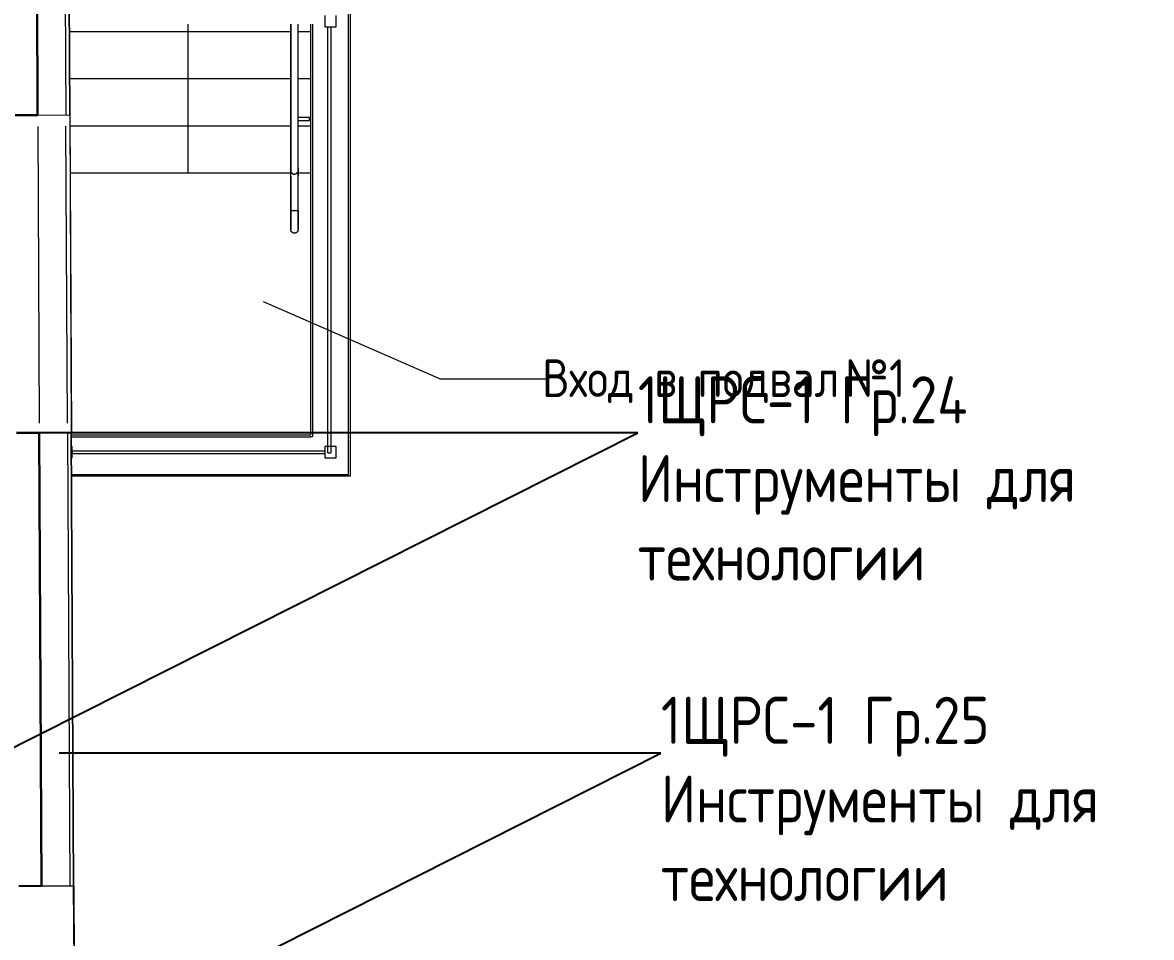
# Model space of a CAD drawing. Header units: millimetres. Extents: x -32 to 417638015, y -35 to 175284279.
# Drawn here: x 416267959 to 416273945, y 175262865 to 175267718 of the extents above; entities that cross this region are included whole.
import ezdxf
from ezdxf import colors
from ezdxf.entities.mleader import LeaderData, LeaderLine
from ezdxf.math import Vec2, Vec3

# ---------------------------------------------------------------- set-up
doc = ezdxf.new("R2010")
doc.units = ezdxf.units.MM
doc.layers.add('_ЭМ_Надписи', color=7, linetype='Continuous')
for name, color, linetype, lineweight in [('Аннотация', 7, 'Continuous', 18), ('Лестницы', 7, 'Continuous', 9), ('Ограждение', 7, 'Continuous', 9), ('Перекрытие', 7, 'Continuous', 18), ('Стены внутренние', 7, 'Continuous', 18), ('Стены наружные', 7, 'Continuous', 18), ('Стены несущие', 7, 'Continuous', 30), ('Стены отделка', 7, 'Continuous', 30), ('Стены штриховка', 7, 'Continuous', 9), ('Стрелки вверх', 7, 'Continuous', 18), ('ШТРИХОВКА', 252, 'Continuous', 15)]:
    doc.layers.add(name, color=color, linetype=linetype, lineweight=lineweight)
doc.styles.add('GOST Common_6', font='GOST_Common.ttf', dxfattribs={"width": 0.9, "height": 125})
doc.styles.add('ЭОМ', font='isocpeur.ttf', dxfattribs={"width": 0.85, "height": 250})

# ---------------------------------------------------------------- blocks, each defined once
blk = doc.blocks.new('1 этаж')
at = {"layer": 'Аннотация', "color": 8, "lineweight": 9}
for p, q in [((5036.737040633918, 34727.87442509606), (5974.899157201959, 34316.64664526914)), ((5974.899157201959, 34316.64664526914), (6534.286611577787, 34316.64664526914))]:
    blk.add_line(p, q, dxfattribs=at)
at = {"layer": 'Лестницы', "color": 8}
for p, q in [((4009.400052124489, 36160.47498516852), (5182.458694572852, 36160.47498516852)), ((4009.400052124489, 36160.47498516852), (5182.458694572852, 36160.47498516852)), ((5222.458694572852, 36160.47498516852), (5288.743013049156, 36160.47498516852)), ((5222.458694572852, 36160.47498516852), (5288.743013049156, 36160.47498516852)), ((4010.670774220896, 35910.47498516852), (5182.458694572852, 35910.47498516852)), ((4010.670774220896, 35910.47498516852), (5182.458694572852, 35910.47498516852)), ((5222.458694572852, 35910.47498516852), (5288.743013049156, 35910.47498516852)), ((5222.458694572852, 35910.47498516852), (5288.743013049156, 35910.47498516852)), ((4011.941496317304, 35660.47498516852), (5182.458694572852, 35660.47498516852)), ((4011.941496317304, 35660.47498516852), (5182.458694572852, 35660.47498516852)), ((5222.458694572852, 35660.47498516852), (5288.743013049156, 35660.47498516852)), ((5222.458694572852, 35660.47498516852), (5288.743013049156, 35660.47498516852)), ((4013.212218413741, 35410.47498516852), (5182.458694572852, 35410.47498516852)), ((4013.212218413741, 35410.47498516852), (5182.458694572852, 35410.47498516852)), ((5222.458694572852, 35410.47498516852), (5288.743013049156, 35410.47498516852)), ((5222.458694572852, 35410.47498516852), (5288.743013049156, 35410.47498516852))]:
    blk.add_line(p, q, dxfattribs=at)
at = {"layer": 'Ограждение', "color": 8}
for p, q in [((5363.135716452134, 36244.40920786388), (5363.135716452134, 36184.40920786388)), ((5423.13571645212, 36184.40920786388), (5423.135716452121, 36244.40920786388)), ((5182.458694572871, 36199.47498516829), (5182.458694572871, 35436.66458552945)), ((5182.458694572863, 35424.17068457833), (5182.458694572864, 36199.47498516825)), ((5182.458694572871, 36199.47498516829), (5182.458694572871, 35410.47498516855)), ((5182.458694572863, 35410.47498516851), (5182.458694572864, 36199.47498516826)), ((5222.458694572866, 35436.66458552945), (5222.458694572866, 36199.47498516829)), ((5222.458694572862, 35424.17068457833), (5222.458694572863, 36199.47498516825)), ((5222.458694572866, 35410.47498516855), (5222.458694572866, 36199.47498516829)), ((5222.458694572862, 35410.47498516851), (5222.458694572863, 36199.47498516826)), ((5363.135716452134, 36184.40920786388), (5423.13571645212, 36184.40920786388)), ((5378.743013048664, 33924.7473246167), (5378.743013048694, 36184.40920786388)), ((5394.743013048694, 36184.40920786388), (5394.743013048665, 33924.7473246167)), ((5282.458694572868, 35703.38336244801), (5222.458694572869, 35703.38336244801)), ((5222.458694572869, 35688.383362448), (5282.458694572868, 35688.383362448)), ((5282.458694572852, 35695.88336244805), (5282.458694572852, 35703.38336244805)), ((5282.458694572852, 35688.38336244805), (5282.458694572852, 35695.88336244805)), ((5182.458694572863, 35392.9359322006), (5182.458694572863, 35424.17068457833)), ((5182.458694572863, 35410.47498516851), (5192.81145637696, 35410.47498516851)), ((5182.458694572871, 35392.93593220064), (5182.458694572871, 35210.47498516855)), ((5182.458694572862, 35210.47498516851), (5182.458694572863, 35392.9359322006)), ((5212.105932768757, 35410.47498516851), (5222.458694572862, 35410.47498516851)), ((5222.458694572862, 35392.9359322006), (5222.458694572862, 35424.17068457833)), ((5222.458694572866, 35210.47498516855), (5222.458694572866, 35392.93593220064)), ((5222.458694572862, 35210.47498516851), (5222.458694572862, 35392.9359322006)), ((5182.458694572862, 35210.47498516851), (5222.458694572862, 35210.47498516851)), ((5200.122196668721, 35210.47498516851), (5204.795192477003, 35210.47498516851)), ((5202.458694572852, 35210.47498516852), (5200.122196668707, 35210.47498516852)), ((5204.795192476996, 35210.47498516852), (5202.458694572852, 35210.47498516852)), ((4023.135716452092, 33958.1405473765), (4020.594272259744, 33958.1405473765)), ((4023.135716452091, 33898.1405473765), (4023.135716452092, 33958.1405473765)), ((5423.135716452085, 33958.14054737649), (5363.1357164521, 33958.14054737649)), ((5363.1357164521, 33958.14054737649), (5363.135716452099, 33898.14054737649)), ((5423.135716452085, 33898.14054737649), (5423.135716452085, 33958.14054737649)), ((4020.899245562881, 33898.1405473765), (4023.135716452091, 33898.1405473765)), ((4023.13571645209, 33935.82714428672), (5363.135716452099, 33935.8271442867)), ((4023.156130061883, 33935.47498516828), (5363.114034680185, 33935.47498516826)), ((4023.156130061883, 33935.47498516828), (4023.156130061883, 33919.47498516828)), ((5363.114034680185, 33919.47498516826), (4023.156130061883, 33919.47498516828)), ((5363.135716452099, 33898.14054737649), (5423.135716452085, 33898.14054737649)), ((5378.743013048664, 33924.7473246167), (5394.743013048665, 33924.7473246167))]:
    blk.add_line(p, q, dxfattribs=at)
at = {"layer": 'Ограждение', "color": 8, "flags": 128}
for points in [[(5182.458694572871, 35392.93593220064), (5182.458694572871, 35395.7351855937), (5182.458694572871, 35398.52996077848), (5182.458694572871, 35401.31578671086), (5182.458694572871, 35404.08820666363), (5182.458694572871, 35406.84278535629), (5182.458694572871, 35409.57511605054), (5182.458694572871, 35412.28082760013), (5182.458694572871, 35414.95559144377), (5182.458694572871, 35417.59512852989), (5182.458694572871, 35420.19521616224), (5182.458694572871, 35422.75169475526), (5182.458694572871, 35425.26047448855), (5182.458694572871, 35427.7175418497), (5182.458694572871, 35430.1189660551), (5182.458694572871, 35432.46090533829), (5182.458694572871, 35434.73961309601), (5182.458694572871, 35436.66458552946)], [(5182.821168414164, 35419.17842884299), (5183.09440747968, 35417.96644817675), (5183.435187797833, 35416.79586498082), (5183.836579807948, 35415.67389868428), (5184.291034845327, 35414.6061030886), (5184.79076062488, 35413.59636724745), (5185.328051348968, 35412.64701309506), (5185.895554084866, 35411.75896296313), (5186.486464189553, 35410.93194894351), (5187.094651668395, 35410.16473891533), (5187.714726582632, 35409.45535927048), (5188.342054949368, 35408.80130037823), (5188.972737517173, 35408.19969649082), (5189.603563075227, 35407.64747645282), (5190.231946274822, 35407.1414850046), (5190.855857879359, 35406.67857670994), (5191.47375330242, 35406.25568578922), (5192.084503470507, 35405.86987565202), (5192.687330555599, 35405.51837193689), (5193.281749980226, 35405.19858257852), (5193.867519271593, 35404.90810798184), (5194.444593779097, 35404.64474388958), (5195.013088912994, 35404.40647904627), (5195.573248357665, 35404.19148932409), (5196.12541761611, 35403.99812959837), (5196.670022217007, 35403.82492434689), (5197.207549936005, 35403.67055769455), (5197.73853642926, 35403.53386342607), (5198.263553736468, 35403.41381533576), (5198.783201174347, 35403.3095181675), (5199.298098203923, 35403.22019931285), (5199.808878912809, 35403.14520137215), (5200.316187805435, 35403.08397564079), (5200.820676638894, 35403.0360765523), (5201.323002079867, 35403.00115709099), (5201.823823988861, 35402.97896517579), (5202.323804162213, 35402.96934101038), (5202.458694572867, 35402.96888611964)], [(5222.096220731574, 35419.17842884299), (5221.822981666059, 35417.96644817675), (5221.482201347901, 35416.79586498082), (5221.080809337791, 35415.67389868428), (5220.626354300408, 35414.6061030886), (5220.126628520859, 35413.59636724745), (5219.58933779677, 35412.64701309506), (5219.021835060872, 35411.75896296313), (5218.430924956182, 35410.93194894351), (5217.822737477343, 35410.16473891533), (5217.202662563106, 35409.45535927048), (5216.575334196371, 35408.80130037823), (5215.944651628562, 35408.19969649082), (5215.313826070512, 35407.64747645282), (5214.685442870917, 35407.1414850046), (5214.061531266379, 35406.67857670994), (5213.443635843319, 35406.25568578921), (5212.832885675232, 35405.86987565202), (5212.230058590136, 35405.51837193689), (5211.635639165513, 35405.19858257852), (5211.049869874146, 35404.90810798184), (5210.472795366642, 35404.64474388958), (5209.904300232745, 35404.40647904627), (5209.344140788069, 35404.19148932409), (5208.791971529628, 35403.99812959837), (5208.247366928731, 35403.82492434689), (5207.709839209733, 35403.67055769455), (5207.178852716479, 35403.53386342607), (5206.653835409271, 35403.41381533576), (5206.134187971392, 35403.3095181675), (5205.619290941816, 35403.22019931285), (5205.108510232925, 35403.14520137215), (5204.601201340299, 35403.08397564079), (5204.096712506845, 35403.0360765523), (5203.594387065871, 35403.00115709099), (5203.093565156878, 35402.97896517579), (5202.59358498352, 35402.96934101038), (5202.458694572867, 35402.96888611964)], [(5222.458694572866, 35436.66458552946), (5222.458694572866, 35434.44375760655), (5222.458694572866, 35432.15652601754), (5222.458694572866, 35429.80654984504), (5222.458694572866, 35427.39758854961), (5222.458694572866, 35424.93349595545), (5222.458694572866, 35422.41821408508), (5222.458694572866, 35419.8557668529), (5222.458694572866, 35417.25025362788), (5222.458694572866, 35414.60584267534), (5222.458694572866, 35411.92676448871), (5222.458694572866, 35409.21730502159), (5222.458694572866, 35406.48179883113), (5222.458694572866, 35403.72462214368), (5222.458694572866, 35400.9501858538), (5222.458694572866, 35398.16292846767), (5222.458694572866, 35395.36730900257), (5222.458694572866, 35392.93593220064)], [(5182.458694572908, 35210.47498516853), (5182.458694572908, 35206.47605174988), (5182.458694572908, 35202.48351577162), (5182.458694572908, 35198.50376443965), (5182.458694572908, 35194.54316450711), (5182.458694572908, 35190.60805208903), (5182.458694572908, 35186.70472252583), (5182.458694572908, 35182.83942031213), (5182.458694572908, 35179.01832910693), (5182.458694572908, 35175.24756184103), (5182.458694572908, 35171.53315093767), (5182.458694572908, 35167.88103866194), (5182.458694572908, 35164.29706761439), (5182.458694572908, 35160.78697138416), (5182.458694572908, 35157.35636537645), (5182.458694572908, 35154.01073782903), (5182.458694572908, 35150.7554410323), (5182.458694572908, 35147.5956827667), (5182.458694572908, 35144.53651797139), (5182.458694572908, 35141.58284065749), (5182.458694572908, 35138.73937607859), (5182.458694572908, 35136.01067317145), (5182.458694572908, 35133.40109727864), (5182.458694572908, 35130.9148231649), (5182.458694572908, 35128.55582833844), (5182.458694572908, 35126.32788668774), (5182.458694572908, 35124.2345624442), (5182.458694572908, 35122.27920448004), (5182.458694572908, 35120.46494095089), (5182.458694572908, 35118.79467429136), (5182.458694572908, 35117.27107657181), (5182.458694572908, 35115.89658522359), (5182.458694572908, 35114.67339913962), (5182.458694572908, 35113.60347515671), (5182.458694572908, 35112.688524925), (5182.458694572908, 35111.93001216969), (5182.458694572908, 35111.32915034937), (5182.458694572908, 35110.88690071477), (5182.458694572908, 35110.60397077098), (5182.458694572908, 35110.48081314554), (5182.458694572908, 35110.47498516854)], [(5182.458694572908, 35110.47498516854), (5182.458694572908, 35110.55497450244), (5182.458694572908, 35110.79481453828), (5182.458694572908, 35111.19412158315), (5182.458694572908, 35111.75225683098), (5182.458694572908, 35112.46832738441), (5182.458694572908, 35113.34118768333), (5182.458694572908, 35114.36944133746), (5182.458694572908, 35115.55144336029), (5182.458694572908, 35116.88530280074), (5182.458694572908, 35118.36888576825), (5182.458694572908, 35119.99981884655), (5182.458694572908, 35121.77549289061), (5182.458694572908, 35123.69306720077), (5182.458694572908, 35125.7494740672), (5182.458694572908, 35127.94142367758), (5182.458694572908, 35130.26540938011), (5182.458694572908, 35132.71771329344), (5182.458694572908, 35135.29441225444), (5182.458694572908, 35137.99138409445), (5182.458694572908, 35140.80431423382), (5182.458694572908, 35143.72870258441), (5182.458694572908, 35146.75987074868), (5182.458694572908, 35149.8929695042), (5182.458694572908, 35153.12298656129), (5182.458694572908, 35156.44475458172), (5182.458694572908, 35159.85295944526), (5182.458694572908, 35163.34214875117), (5182.458694572908, 35166.90674054087), (5182.458694572908, 35170.54103222791), (5182.458694572908, 35174.23920972087), (5182.458694572908, 35177.99535672466), (5182.458694572908, 35181.80346420535), (5182.458694572908, 35185.6574400033), (5182.458694572908, 35189.55111857939), (5182.458694572908, 35193.47827087851), (5182.458694572908, 35197.43261429472), (5182.458694572908, 35201.4078227221), (5182.458694572908, 35205.39753667518), (5182.458694572908, 35209.39537346271), (5182.458694572908, 35210.47498516853)], [(5222.458694572908, 35210.47498516853), (5222.458694572908, 35206.47605174988), (5222.458694572908, 35202.48351577162), (5222.458694572908, 35198.50376443965), (5222.458694572908, 35194.54316450711), (5222.458694572908, 35190.60805208903), (5222.458694572908, 35186.70472252583), (5222.458694572908, 35182.83942031213), (5222.458694572908, 35179.01832910693), (5222.458694572908, 35175.24756184102), (5222.458694572908, 35171.53315093767), (5222.458694572908, 35167.88103866194), (5222.458694572908, 35164.29706761439), (5222.458694572908, 35160.78697138416), (5222.458694572908, 35157.35636537645), (5222.458694572908, 35154.01073782903), (5222.458694572907, 35150.7554410323), (5222.458694572907, 35147.5956827667), (5222.458694572907, 35144.53651797139), (5222.458694572907, 35141.58284065749), (5222.458694572907, 35138.73937607859), (5222.458694572907, 35136.01067317145), (5222.458694572907, 35133.40109727864), (5222.458694572907, 35130.9148231649), (5222.458694572907, 35128.55582833844), (5222.458694572907, 35126.32788668774), (5222.458694572907, 35124.2345624442), (5222.458694572907, 35122.27920448004), (5222.458694572907, 35120.46494095089), (5222.458694572907, 35118.79467429136), (5222.458694572907, 35117.27107657181), (5222.458694572907, 35115.89658522359), (5222.458694572907, 35114.67339913962), (5222.458694572907, 35113.60347515671), (5222.458694572907, 35112.688524925), (5222.458694572907, 35111.93001216969), (5222.458694572907, 35111.32915034937), (5222.458694572907, 35110.88690071477), (5222.458694572907, 35110.60397077098), (5222.458694572907, 35110.48081314554), (5222.458694572907, 35110.47498516854)], [(5222.458694572907, 35110.47498516854), (5222.458694572907, 35110.55497450244), (5222.458694572907, 35110.79481453828), (5222.458694572907, 35111.19412158315), (5222.458694572907, 35111.75225683098), (5222.458694572907, 35112.46832738441), (5222.458694572907, 35113.34118768333), (5222.458694572907, 35114.36944133746), (5222.458694572907, 35115.55144336029), (5222.458694572907, 35116.88530280074), (5222.458694572907, 35118.36888576825), (5222.458694572907, 35119.99981884655), (5222.458694572907, 35121.77549289061), (5222.458694572907, 35123.69306720077), (5222.458694572907, 35125.7494740672), (5222.458694572907, 35127.94142367757), (5222.458694572907, 35130.26540938011), (5222.458694572907, 35132.71771329344), (5222.458694572907, 35135.29441225444), (5222.458694572907, 35137.99138409445), (5222.458694572907, 35140.80431423382), (5222.458694572907, 35143.72870258441), (5222.458694572907, 35146.75987074868), (5222.458694572907, 35149.8929695042), (5222.458694572907, 35153.12298656129), (5222.458694572908, 35156.44475458172), (5222.458694572908, 35159.85295944526), (5222.458694572908, 35163.34214875116), (5222.458694572908, 35166.90674054087), (5222.458694572908, 35170.54103222791), (5222.458694572908, 35174.23920972087), (5222.458694572908, 35177.99535672466), (5222.458694572908, 35181.80346420535), (5222.458694572908, 35185.6574400033), (5222.458694572908, 35189.55111857939), (5222.458694572908, 35193.47827087851), (5222.458694572908, 35197.43261429472), (5222.458694572908, 35201.4078227221), (5222.458694572908, 35205.39753667518), (5222.458694572908, 35209.39537346271), (5222.458694572908, 35210.47498516853)], [(5202.458694572912, 35090.47498516854), (5201.658907889177, 35090.49098303532), (5200.86040069353, 35090.53895104249), (5200.064450427127, 35090.61881245146), (5199.272330440624, 35090.73043950103), (5198.485307957008, 35090.87365361171), (5197.704642044363, 35091.0482256715), (5196.931581601631, 35091.25387640233), (5196.167363360583, 35091.49027680689), (5195.413209907405, 35091.75704869498), (5194.670327726728, 35092.05376528848), (5193.939905271586, 35092.37995190414), (5193.223111062079, 35092.73508671295), (5192.521091816032, 35093.11860157498), (5191.834970614493, 35093.52988294827), (5191.165845105008, 35093.96827287035), (5190.514785745655, 35094.43307001085), (5189.882834092538, 35094.92353079352), (5189.271001133478, 35095.43887058573), (5188.680265670696, 35095.97826495372), (5188.111572754917, 35096.5408509816), (5187.565832173487, 35097.12572865171), (5187.043916994928, 35097.73196228457), (5186.546662172175, 35098.35858203567), (5186.074863206886, 35099.00458544709), (5185.629274876749, 35099.66893905117), (5185.21061002805, 35100.35058002389), (5184.81953843521, 35101.04841788507), (5184.456685729377, 35101.76133624301), (5184.122632397472, 35102.48819458042), (5183.817912853563, 35103.22783007901), (5183.543014583916, 35103.97905947976), (5183.298377367121, 35104.7406809759), (5183.08439257054, 35105.51147613549), (5182.901402524197, 35106.29021185071), (5182.749699973137, 35107.07564231053), (5182.629527609067, 35107.86651099378), (5182.541077682153, 35108.66155267925), (5182.484491693391, 35109.45949546987), (5182.459860168314, 35110.25906282738), (5182.458694572908, 35110.47498516854)], [(5222.458694572907, 35110.47498516854), (5222.44269670613, 35109.67519848481), (5222.394728698965, 35108.87669128916), (5222.314867289987, 35108.08074102276), (5222.203240240424, 35107.28862103626), (5222.060026129734, 35106.50159855264), (5221.885454069946, 35105.72093264), (5221.679803339121, 35104.94787219726), (5221.443402934556, 35104.18365395622), (5221.17663104647, 35103.42950050304), (5220.879914452966, 35102.68661832237), (5220.553727837305, 35101.95619586722), (5220.198593028488, 35101.23940165771), (5219.815078166458, 35100.53738241167), (5219.40379679318, 35099.85126121013), (5218.9654068711, 35099.18213570064), (5218.500609730594, 35098.53107634129), (5218.010148947922, 35097.89912468817), (5217.494809155725, 35097.28729172911), (5216.955414787728, 35096.69655626633), (5216.39282875985, 35096.12786335055), (5215.807951089735, 35095.58212276912), (5215.201717456879, 35095.06020759056), (5214.575097705776, 35094.56295276782), (5213.929094294363, 35094.09115380252), (5213.264740690273, 35093.64556547238), (5212.58309971757, 35093.22690062367), (5211.885261856381, 35092.83582903084), (5211.17234349844, 35092.47297632501), (5210.445485161032, 35092.13892299311), (5209.705849662443, 35091.83420344919), (5208.954620261687, 35091.55930517954), (5208.192998765548, 35091.31466796275), (5207.422203605959, 35091.10068316617), (5206.643467890734, 35090.91769311984), (5205.858037430913, 35090.76599056877), (5205.067168747675, 35090.64581820471), (5204.272127062192, 35090.55736827779), (5203.474184271586, 35090.50078228903), (5202.674616914072, 35090.47615076394), (5202.458694572912, 35090.47498516854)]]:
    blk.add_lwpolyline(points, dxfattribs=at)
at = {"layer": 'Перекрытие', "color": 8}
for p, q in [((4013.212218413741, 35410.47498516852), (5182.458694572852, 35410.47498516852)), ((5222.458694572852, 35410.47498516852), (5288.743013049156, 35410.47498516852))]:
    blk.add_line(p, q, dxfattribs=at)
at = {"layer": 'Стены внутренние', "color": 8}
for p, q in [((5288.743013049156, 34020.47498516853), (5288.743013049156, 36199.47498516826)), ((3840.957598345267, 35656.94567966889), (3848.963044140022, 34081.9660249312)), ((4020.328262153693, 34010.47498516852), (5288.743013049156, 34010.47498516852))]:
    blk.add_line(p, q, dxfattribs=at)
at = {"layer": 'Стены наружные', "color": 8}
for p, q in [((5488.743013049156, 33810.47498516852), (5488.743013049156, 39595.47498516852)), ((5498.743013049156, 39615.47498516852), (5498.743013049156, 33800.4749851685)), ((5298.743013049156, 36199.47498516826), (5298.743013049156, 34010.47498516852)), ((4010.652974396333, 35717.30899093366), (4019.217530691036, 34032.33075713493)), ((4011.648332003708, 35718.15170190406), (4020.2220313992, 34031.37466787708)), ((3998.961106495874, 34082.72844834023), (3990.955660701118, 35657.70810307791)), ((4020.277433269861, 34020.47498516853), (5288.743013049156, 34020.47498516853)), ((5298.743013049156, 34010.47498516852), (5288.743013049156, 34010.47498516852)), ((4021.344839830854, 33810.47498516852), (5488.743013049156, 33810.47498516852)), ((5498.743013049156, 33800.4749851685), (4021.395668714715, 33800.47498516852)), ((4039.443574147823, 30053.01548859934), (4031.438128353067, 31627.99514333703)), ((4032.438115435449, 31628.00022615975), (4040.443561230204, 30053.02057142207))]:
    blk.add_line(p, q, dxfattribs=at)
at = {"layer": 'Стены несущие', "color": 8}
for p, q in [((3840.65517039306, 35716.4449110701), (3801.26854575472, 43465.31162812757)), ((3720.656720509229, 35715.83497234287), (3840.65517039306, 35716.4449110701)), ((3849.219726687734, 34031.46667727138), (3729.221276803903, 34030.85673854414)), ((3861.440696244739, 31627.13106536377), (3849.219726687734, 34031.46667727138)), ((3741.442246360995, 31626.52112663657), (3861.440696244739, 31627.13106536377))]:
    blk.add_line(p, q, dxfattribs=at)
at = {"layer": 'Стены отделка', "color": 8, "lineweight": 9}
for p, q in [((4010.652974396304, 35717.30899093364), (3970.412405268318, 43634.17949342365)), ((3970.4127358392, 43634.04128941406), (4010.648344921297, 35718.14661908135)), ((4011.648332003708, 35718.15170190406), (3971.41272292161, 43634.04637223677)), ((3840.655170392973, 35716.4449110701), (4010.652974396304, 35717.30899093364)), ((4010.648344921297, 35718.14661908135), (4011.648332003708, 35718.15170190406)), ((4019.217530691036, 34032.33075713493), (3849.219726687734, 34031.46667727138)), ((4031.43850024807, 31627.99514522731), (4019.217530691036, 34032.33075713493)), ((4020.2220313992, 34031.3746678771), (4019.22204431679, 34031.36958505434)), ((4019.22204431679, 34031.36958505434), (4031.438128353038, 31627.99514333703)), ((4032.438115435449, 31628.00022615974), (4020.2220313992, 34031.3746678771)), ((3861.440696244739, 31627.13106536377), (4032.438115435449, 31628.00022615974))]:
    blk.add_line(p, q, dxfattribs=at)
at = {"layer": 'Стены штриховка', "color": 8}
for p, q in [((3950.513127678452, 43614.31268574177), (3990.653232748882, 35717.20733447913)), ((3999.217789043614, 34032.22910068037), (4011.438758600649, 31627.89348877281))]:
    blk.add_line(p, q, dxfattribs=at)
at = {"layer": 'Стрелки вверх', "color": 8}
for p, q in [((4638.743013049156, 36160.47498516852), (4638.743013049156, 36199.47498516827)), ((4638.743013049156, 35910.47498516852), (4638.743013049156, 36160.47498516852)), ((4638.743013049156, 35660.47498516852), (4638.743013049156, 35910.47498516852)), ((4638.743013049156, 35410.47498516852), (4638.743013049156, 35660.47498516852))]:
    blk.add_line(p, q, dxfattribs=at)
at = {"layer": 'Аннотация', "color": 8, "style": 'GOST Common_6', "width": 0.9}
for s, p in [('Вход в подвал ', (6516.286611577787, 34220.76991006122)), ('№1', (8123.195702486878, 34220.76991006122))]:
    blk.add_text(s, height=200, dxfattribs=at).set_placement(p)

msp = doc.modelspace()

# ---------------------------------------------------------------- block references
at = {"layer": 'ШТРИХОВКА'}
msp.add_blockref('1 этаж', (416264198.1010904, 175231510.6631508), dxfattribs=at)

# ---------------------------------------------------------------- leaders
at = {"layer": '_ЭМ_Надписи', "color": 7, "ltscale": 5}
ml = msp.add_multileader_mtext('Standard', dxfattribs=at)
ml.set_content('{\\fGOST Common|b0|i0|c204|p34;\\W0.9;\\C256;1ЩРС-1\\fISOCPEUR|b0|i0|c204|p34;\\W0.85; Гр.24\\PИнструменты для технологии}', color=1, style='ЭОМ')
ml.set_leader_properties()
ml.build(insert=Vec2(0, 0))
ml.multileader.update_dxf_attribs({"text_left_attachment_type": 6, "text_right_attachment_type": 6, "dogleg_length": 0, "arrow_head_size": 200})
ctx = ml.context
ctx.base_point, ctx.char_height, ctx.arrow_head_size, ctx.landing_gap_size, ctx.plane_origin = Vec3(416271221.7072095, 175265541.5603347, -64.26463315267222), 250, 200, 0, Vec3(416252459.9987909, 175273091.784793, -64.26463315267222)
ctx.left_attachment, ctx.right_attachment = 6, 6
notes = []
notes.append((ctx, [(0, (1, 1, 0), (416271221.7072095, 175265541.5603347, -64.26463315267222), (1, 0), 0, [(0, [(416262464.5072698, 175261126.7334575, -64.26463315267222)], 0, [])])]))
ctx.mtext.insert, ctx.mtext.width, ctx.mtext.defined_height, ctx.mtext.flow_direction = Vec3(416271221.7072095, 175265841.5603347, -64.26463315267222), 3159.506929948178, 1367.477468661121, 5
ml = msp.add_multileader_mtext('Standard', dxfattribs=at)
ml.set_content('{\\fGOST Common|b0|i0|c204|p34;\\W0.9;\\C256;1ЩРС-1\\fISOCPEUR|b0|i0|c204|p34;\\W0.85; Гр.25\\PИнструменты для технологии}', color=1, style='ЭОМ')
ml.set_leader_properties()
ml.build(insert=Vec2(0, 0))
ml.multileader.update_dxf_attribs({"text_left_attachment_type": 6, "text_right_attachment_type": 6, "dogleg_length": 0, "arrow_head_size": 200})
ctx = ml.context
ctx.base_point, ctx.char_height, ctx.arrow_head_size, ctx.landing_gap_size, ctx.plane_origin = Vec3(416271344.1930606, 175263841.3104665, -64.26463315267222), 250, 200, 0, Vec3(416252582.484642, 175271391.5349248, -64.26463315267222)
ctx.left_attachment, ctx.right_attachment = 6, 6
notes.append((ctx, [(0, (1, 1, 0), (416271344.1930606, 175263841.3104665, -64.26463315267222), (1, 0), 0, [(0, [(416262586.9931208, 175259426.4835893, -64.26463315267222)], 0, [])])]))
ctx.mtext.insert, ctx.mtext.width, ctx.mtext.defined_height, ctx.mtext.flow_direction = Vec3(416271344.1930606, 175264141.3104665, -64.26463315267222), 3159.506929948178, 1367.477468661121, 5
for ctx, leaders in notes:
    for number, flags, end, landing, length, lines in leaders:
        leader = LeaderData()
        leader.index, (leader.has_last_leader_line, leader.has_dogleg_vector, leader.attachment_direction) = number, flags
        leader.last_leader_point, leader.dogleg_vector, leader.dogleg_length = Vec3(end), Vec3(landing), length
        for number, points, colour, breaks in lines:
            line = LeaderLine()
            line.index, line.vertices, line.color, line.breaks = number, Vec3.list(points), colors.encode_raw_color(colour), breaks
            leader.lines.append(line)
        ctx.leaders.append(leader)

doc.saveas('drawing.dxf')
